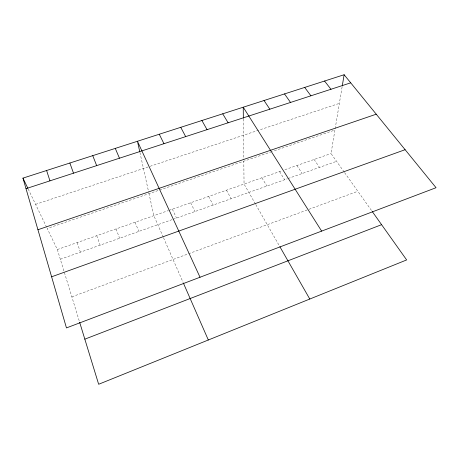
<?xml version="1.0" encoding="UTF-8"?>
<svg xmlns="http://www.w3.org/2000/svg" width="459" height="459" viewBox="0 0 459 459"><rect width="100%" height="100%" fill="white"/><g stroke="black" fill="none" stroke-linecap="round" stroke-linejoin="round"><path stroke-width="0.34" stroke-dasharray="2.29 1.72" d="M344.193 172.05L331.031 153.536L334.932 130.04L272.445 151.424M335.162 128.675L342.15 86.625M71.851 296.835L308.287 209.551M308.959 209.304L357.842 191.26M60.33 259.26L172.498 219.494M173.163 219.259L287.34 178.781M288.017 178.54L336.573 161.327M271.785 151.648L47.214 228.49L57.346 249.524L168.401 210.572M169.067 210.342L282.21 170.656M284.89 169.715L331.031 153.536M35.59 204.358L149.439 166.514M150.104 166.296L339.367 103.378M344.594 172.618L371.893 211.031M314.094 159.474L319.493 167.38M296.927 165.492L302.183 173.519M279.537 171.597L284.643 179.739M261.911 177.776L266.863 186.038M255.445 203.98L244.05 184.042L243.809 161.224M255.795 204.588L279.491 246.053M226.488 190.204L231.124 198.713M208.684 196.446L213.16 205.075M190.651 202.769L194.955 211.53M28.211 189.045L46.617 227.257M172.372 209.184L176.503 218.071M163.255 237.148L153.851 215.678L148.997 193.664M163.542 237.802L183.101 282.428M135.072 222.265L138.842 231.422M116.041 228.938L119.621 238.238M96.746 235.708L100.137 245.146M77.181 242.57L80.371 252.152M57.346 249.524L79.436 321.57M139.92 152.463L148.699 192.304M243.362 118.858L243.798 159.818"/><path stroke-width="0.69" d="M342.265 85.925L344.124 74.731L22.95 178.121L66.457 327.915L436.05 187.708L344.124 74.731M84.829 339.161L381.595 224.675M51.615 276.8L405.119 149.697M37.942 229.729L376.237 114.199M26.008 188.655L350.716 82.832M324.559 81.031L330.968 89.27M304.696 87.428L310.909 95.811M372.301 211.599L406.651 259.932L98.656 384.269L79.642 322.247M284.528 93.917L290.536 102.449M264.04 100.515L269.846 109.19M321.639 231.112L243.236 107.211L243.35 118.17M222.73 113.809L228.1 122.794M279.847 246.667L309.779 299.038M201.903 120.516L207.049 129.656M180.754 127.321L185.671 136.621M159.273 134.24L163.949 143.701M22.95 178.121L27.901 188.402M200.026 277.247L137.453 141.263L139.766 151.763M183.382 283.077L208.323 339.999M115.284 148.4L119.455 158.2M92.752 155.653L96.665 165.624M69.866 163.02L73.497 173.175M46.6 170.507L49.951 180.852"/></g></svg>
